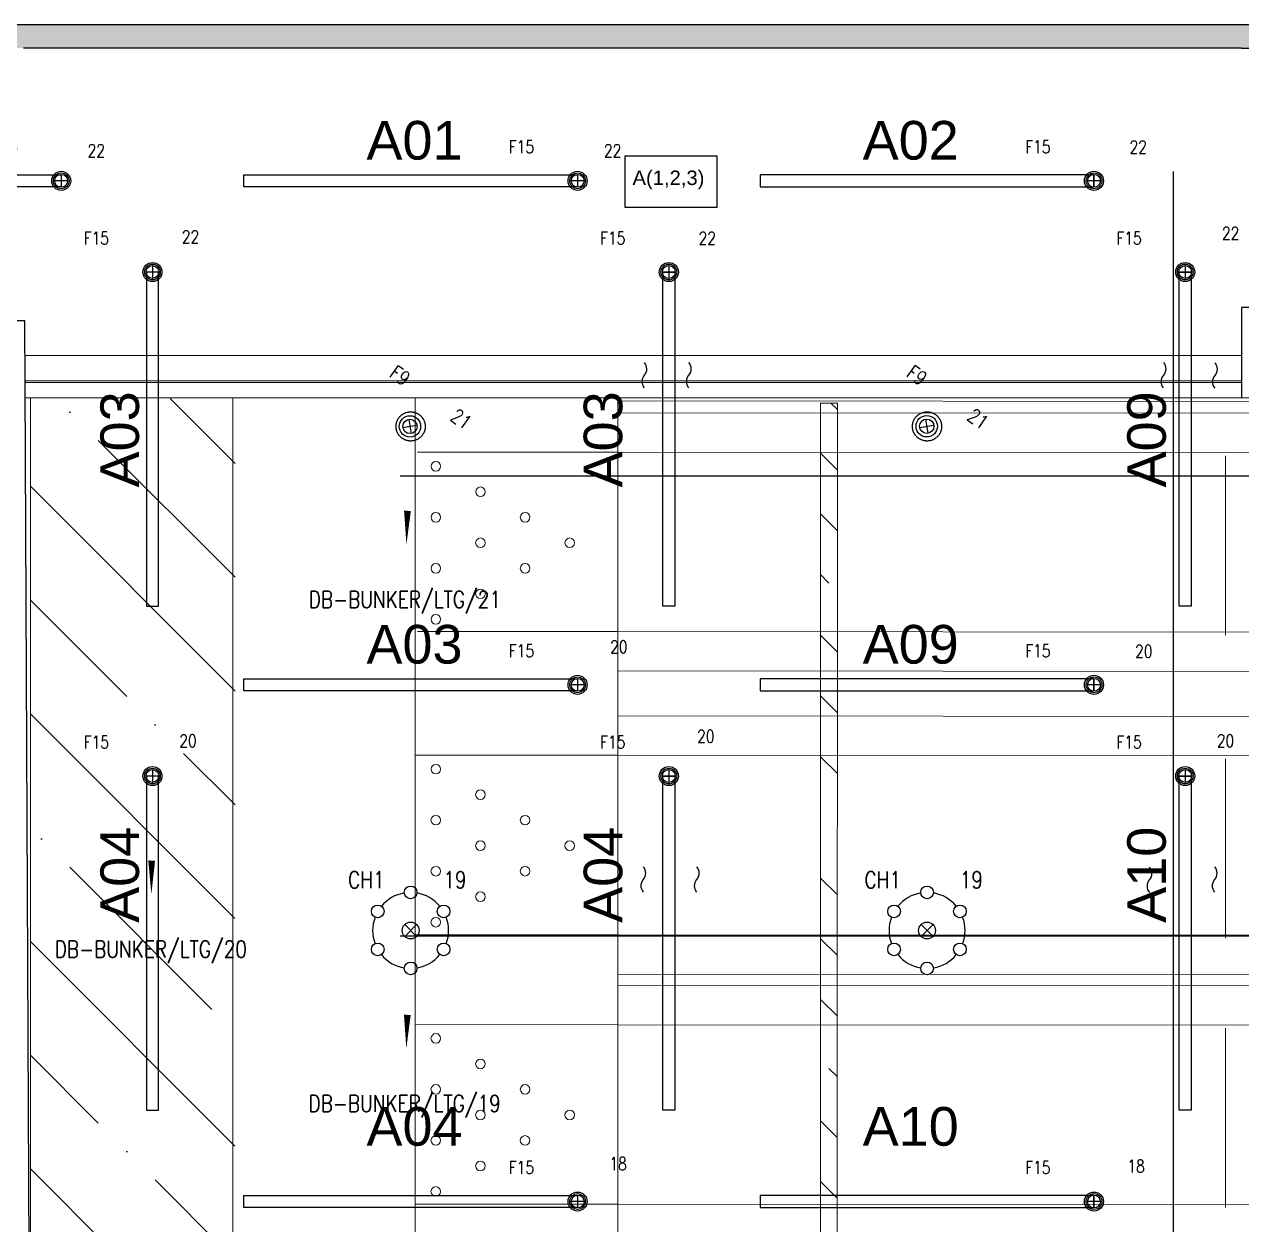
# Model space of a CAD drawing. Header units: inches. Extents: x 102655 to 148943, y 72248 to 114419.
# Drawn here: x 109966 to 117177, y 96295 to 103401 of the extents above; entities that cross this region are included whole.
import ezdxf
from ezdxf.enums import TextEntityAlignment as Align

# ---------------------------------------------------------------- set-up
doc = ezdxf.new("R2010")
doc.units = ezdxf.units.IN
doc.linetypes.add('CENTER INDS', pattern=[13.335, 8.89, -1.11125, 2.2225, -1.11125])
for name, color, linetype, lineweight in [('ceiling dim', 8, 'Continuous', 5), ('CURTAIN WALL', 8, 'Continuous', 20), ('Furnitureee', 8, 'Continuous', 5), ('walllllllll', 8, 'Continuous', 30)]:
    doc.layers.add(name, color=color, linetype=linetype, lineweight=lineweight)
for name, color, linetype in [('E-LEADER', 30, 'Continuous'), ('E-LTG', 92, 'Continuous'), ('E-TAG', 30, 'Continuous'), ('E_TAG', 30, 'Continuous'), ('WALL-GNRL', 8, 'Continuous'), ('球道', 8, 'Continuous')]:
    doc.layers.add(name, color=color, linetype=linetype)
doc.layers.add('ELECTRICAL LIGHTING CEILING', color=6, linetype='CENTER INDS', true_color=0xff00ff)
doc.styles.add('Pyzd-Romans', font='romans.shx', dxfattribs={"width": 0.8})
doc.styles.get("Standard").update_dxf_attribs({"font": 'arial.ttf'})

# ---------------------------------------------------------------- blocks, each defined once
blk = doc.blocks.new('A$Caba3f22f')
at = {"layer": '球道'}
h = blk.add_hatch(dxfattribs=at)
h.set_pattern_fill('ANSI35', color=8, scale=150, angle=89.99683)
h.set_pattern_definition([(134.9968, (33784.7, -15746.4), (-673.556, -673.482), []), (134.9968, (33784.8, -15072.9), (-673.556, -673.482), [1190.625, -238.125, 0, -238.125])])
edge = h.paths.add_edge_path()
edge.add_line((1212.4, 6899.7), (0.4, 6899.5))
edge.add_line((0.4, 6899.5), (0, 19.5))
edge.add_line((0, 19.5), (1212, 19.7))
edge.add_line((1212, 19.7), (1212.4, 6899.7))
at = {"color": 8}
for p, q in [((0, 14.6, 0), (0.4, 6904.6, 0)), ((3480.4, 6904.3, 0), (0.4, 6904.6, 0)), ((1200, 15, 0), (1200.4, 6904.5, 0)), ((2280, 14.4, 0), (2280.4, 6904.4, 0)), ((3480, 14.3, 0), (3480.4, 6904.3, 0)), ((21480.1, 6872.3, 0), (3480.4, 6886.3, 0)), ((4680, 32.3, 0), (4680.4, 6873.3, 0)), ((4680.4, 6873.3, 0), (4780.4, 6873.3, 0)), ((4780.4, 6835, 0), (4742.1, 6873.3, 0)), ((4780.4, 6873.3, 0), (4780, 32.3, 0)), ((21480.1, 6802.3, 0), (3480.4, 6816.3, 0)), ((3480.4, 6583.3, 0), (2293.4, 6583.4, 0)), ((21480.1, 6569.3, 0), (3480.4, 6583.3, 0)), ((4780.4, 6475.8, 0), (4680.4, 6575.8, 0)), ((7080.1, 6560.4, 0), (7080, 5498.4, 0)), ((7080.1, 6560.4, 0), (7080, 5498.4, 0)), ((4780.3, 6116.6, 0), (4680.4, 6216.6, 0)), ((4729.9, 5807.8, 0), (4680.3, 5857.4, 0)), ((3480.3, 5520.3, 0), (2293.3, 5520.4, 0)), ((21480, 5506.3, 0), (3480.3, 5520.3, 0)), ((4780.3, 5398.2, 0), (4680.3, 5498.2, 0)), ((21480, 5273.3, 0), (3480.3, 5287.3, 0)), ((4780.3, 5039, 0), (4680.3, 5139, 0)), ((21480, 5007.3, 0), (3480.3, 5021.3, 0)), ((3480.3, 4788.3, 0), (2280.3, 4788.4, 0)), ((21480, 4774.3, 0), (3480.3, 4788.3, 0)), ((4780.3, 4679.8, 0), (4680.3, 4779.8, 0)), ((7080, 4767.4, 0), (7079.9, 3705.4, 0)), ((7080, 4767.4, 0), (7079.9, 3705.4, 0)), ((4780.2, 3961.3, 0), (4680.2, 4061.3, 0)), ((3480.2, 3725.3, 0), (2280.2, 3725.4, 0)), ((21479.9, 3711.3, 0), (3480.2, 3725.3, 0)), ((4780.2, 3602.1, 0), (4680.2, 3702.1, 0)), ((21479.9, 3478.3, 0), (3480.2, 3492.3, 0)), ((21479.9, 3412.3, 0), (3480.2, 3426.3, 0)), ((4780.2, 3242.9, 0), (4680.2, 3342.9, 0)), ((3480.2, 3193.3, 0), (2280.2, 3193.4, 0)), ((21479.9, 3179.3, 0), (3480.2, 3193.3, 0)), ((7079.9, 3173.4, 0), (7079.8, 2111.4, 0)), ((7079.9, 3173.4, 0), (7079.8, 2111.4, 0)), ((4780.2, 2883.7, 0), (4729.7, 2934.2, 0)), ((4780.1, 2524.5, 0), (4680.2, 2624.5, 0)), ((4780.1, 2165.3, 0), (4680.1, 2265.3, 0)), ((3480.1, 2130.4, 0), (2280.1, 2130.4, 0)), ((21479.8, 2116.3, 0), (3480.1, 2130.3, 0))]:
    blk.add_line(p, q, dxfattribs=at)
for centre in [(2401.9, 6498.9, 0), (2666.4, 6347.9, 0), (2666.4, 6347.9, 0), (2401.8, 6196.9, 0), (2401.8, 6196.9, 0), (2930.8, 6196.9, 0), (2930.8, 6196.9, 0), (2666.3, 6045.9, 0), (2666.3, 6045.9, 0), (2666.3, 6045.9, 0), (3195.3, 6045.9, 0), (2401.8, 5894.9, 0), (2930.8, 5894.9, 0), (2930.8, 5894.9, 0), (2930.8, 5894.9, 0), (2666.3, 5743.9, 0), (2666.3, 5743.9, 0), (2666.3, 5743.9, 0), (2401.8, 5592.9, 0), (2401.8, 5592.9, 0), (2401.8, 4705.9, 0), (2666.3, 4554.9, 0), (2666.3, 4554.9, 0), (2401.7, 4403.9, 0), (2401.7, 4403.9, 0), (2930.7, 4403.9, 0), (2930.7, 4403.9, 0), (2666.2, 4252.9, 0), (2666.2, 4252.9, 0), (2666.2, 4252.9, 0), (3195.2, 4252.9, 0), (2401.7, 4101.9, 0), (2930.7, 4101.9, 0), (2930.7, 4101.9, 0), (2930.7, 4101.9, 0), (2666.2, 3950.9, 0), (2666.2, 3950.9, 0), (2666.2, 3950.9, 0), (2401.7, 3799.9, 0), (2401.7, 3799.9, 0), (2401.7, 3111.9, 0), (2666.2, 2960.9, 0), (2666.2, 2960.9, 0), (2401.7, 2809.9, 0), (2401.7, 2809.9, 0), (2930.7, 2809.9, 0), (2930.7, 2809.9, 0), (2666.1, 2658.9, 0), (2666.1, 2658.9, 0), (2666.1, 2658.9, 0), (3195.1, 2658.9, 0), (2401.6, 2507.9, 0), (2930.6, 2507.9, 0), (2930.6, 2507.9, 0), (2930.6, 2507.9, 0), (2666.1, 2356.9, 0), (2666.1, 2356.9, 0), (2666.1, 2356.9, 0), (2401.6, 2205.9, 0), (2401.6, 2205.9, 0)]:
    blk.add_circle(centre, 28.5, dxfattribs=at)
blk = doc.blocks.new('f')
at = {"layer": 'walllllllll', "ltscale": 0.5}
h = blk.add_hatch(color=8, dxfattribs=at)
h.dxf.hatch_style = 1
h.paths.add_polyline_path([(478774.3339, 1037631.4545), (478756.7118, 1037631.4538), (478756.7118, 1037631.1162), (478756.9618, 1037631.1162), (478756.9618, 1037631.314), (478760.4523, 1037631.314), (478763.0136, 1037631.314), (478770.2285, 1037631.314), (478774.3339, 1037631.314)])
at = {"layer": 'CURTAIN WALL', "color": 8, "linetype": 'Continuous', "lineweight": 20}
for p, q in [((478763.0225, 1037629.494, 0), (478770.2287, 1037629.4935, 0)), ((478763.0233, 1037629.3439, 0), (478770.2287, 1037629.3439, 0)), ((478763.0233, 1037629.3339, 0), (478770.2287, 1037629.3339, 0)), ((478763.024, 1037629.244, 0), (478789.3337, 1037629.2423, 0))]:
    blk.add_line(p, q, dxfattribs=at)
at = {"layer": 'WALL-GNRL', "color": 8}
blk.add_line((478756.7118, 1037631.4538), (478774.3339, 1037631.4545), dxfattribs=at)
at = {"layer": 'WALL-GNRL', "color": 8, "ltscale": 0.5}
blk.add_line((478770.2285, 1037631.314), (478763.0136, 1037631.314), dxfattribs=at)
at = {"layer": 'WALL-GNRL', "color": 8, "extrusion": (-2.32265e-18, -9.70452e-08, 1)}
for p, q in [((478770.2285, 1037631.314), (478774.3339, 1037631.314)), ((478763.1112, 1037609.012), (478763.0237, 1037629.3131))]:
    blk.add_line(p, q, dxfattribs=at)
at = {"layer": 'WALL-GNRL', "color": 8}
for points in [[(478770.6686, 1037629.244, 0), (478770.6686, 1037629.7791, 0), (478770.2286, 1037629.7791, 0), (478770.2287, 1037629.244, 0)], [(478763.0237, 1037629.3131, 0), (478763.0217, 1037629.7001, 0), (478762.5817, 1037629.7001, 0), (478762.5837, 1037629.244, 0)]]:
    blk.add_polyline3d(points, dxfattribs=at)
at = {"layer": 'Furnitureee', "color": 8, "ltscale": 0.5, "xscale": 0.001000000000009727, "yscale": 0.001000000000009727, "zscale": 0.001000000000009727}
blk.add_blockref('A$Caba3f22f', (478763.0536, 1037622.3394), dxfattribs=at)
blk = doc.blocks.new('E-L-FSPOT2')
at = {"color": 254, "lineweight": 0}
for points in [[(0, -75), (0, -75), (0, -75), (0, -75), (0, -75), (0, -75), (0, -75), (0, -75), (0, -75), (0, -75), (0, -75), (0, -75)], [(0, -75), (0, -75)], [(0, -75), (0, -75)], [(0, -75), (0, -75)], [(0, -75), (0, -75)], [(0, -75), (0, -75)], [(0, -75), (0, -75)], [(0, -75), (0, -75)], [(0, -75), (0, -75)], [(0, -75), (0, -75)], [(0, -75), (0, -75)], [(0, -75), (0, -75)], [(0, -75), (0, -75)], [(0, -75), (0, -75), (0, -75)], [(0, -75), (0, -75)], [(0, -75), (0, -75)], [(0, -75), (0, -75)], [(0, -75), (0, -75), (0, -75), (0, -75), (0, -75), (0, -75), (0, -75), (0, -75), (0, -75), (0, -75)], [(0, -75), (0, -75)]]:
    blk.add_lwpolyline(points, dxfattribs=at)
blk.add_circle((0, 0), 75)
at = {"layer": 'E-TAG'}
for points in [[(-35.4, -35.4), (35.4, 35.4)], [(-35.4, 35.4), (35.4, -35.4)]]:
    blk.add_lwpolyline(points, dxfattribs=at)
blk.add_circle((0, 0), 50, dxfattribs=at)
at = {"layer": 'E-TAG', "style": 'Pyzd-Romans', "width": 0.8, "flags": 1}
for tag, p in [('BPANEL', (262.5, 925)), ('SWITCH', (-262.5, 700)), ('LOADVA', (262.5, 700)), ('BTYPE', (-262.5, 475)), ('PANEL', (262.5, 475)), ('HEIGHT', (-246.5, -477.6)), ('DSCR', (-246.5, -702.6)), ('ROOM', (278.5, -702.6))]:
    blk.add_attdef(tag, text='', height=100, dxfattribs=at).set_placement(p, align=Align.MIDDLE_CENTER)
at = {"layer": 'E-TAG', "style": 'Pyzd-Romans', "width": 0.8}
for tag, p in [('TYPE', (-262.5, 250)), ('NO.', (262.5, 250)), ('W.P', (-246.5, -252.6)), ('A,B,C', (278.5, -252.6)), ('CBT', (278.5, -477.6))]:
    blk.add_attdef(tag, text='', height=100, dxfattribs=at).set_placement(p, align=Align.MIDDLE_CENTER)
blk = doc.blocks.new('f15')
at = {"layer": 'E-LEADER'}
for points in [[(19, 0), (-19, 0)], [(0, 19), (0, -19)]]:
    blk.add_lwpolyline(points, dxfattribs=at)
blk.add_circle((0, 0), 23.3, dxfattribs=at)
at = {"layer": 'E-LTG'}
for radius in [28.2, 19]:
    blk.add_circle((0, 0), radius, dxfattribs=at)
at = {"layer": 'E_TAG', "style": 'Pyzd-Romans', "width": 0.8, "flags": 1}
for tag, p in [('BPANEL', (262.5, 1125)), ('SWITCH', (-262.5, 900)), ('LOADVA', (262.5, 900)), ('BTYPE', (-262.5, 675)), ('PANEL', (262.5, 675)), ('HEIGHT', (-262.5, -675)), ('DSCR', (-262.5, -900)), ('ROOM', (262.5, -900))]:
    blk.add_attdef(tag, text='', height=100, dxfattribs=at).set_placement(p, align=Align.MIDDLE_CENTER)
at = {"layer": 'E_TAG', "style": 'Pyzd-Romans', "width": 0.8}
for tag, p in [('TYPE', (-262.5, 450)), ('NO.', (262.5, 450)), ('W.P', (-262.5, -450)), ('A,B,C', (262.5, -450)), ('CBT', (262.5, -675))]:
    blk.add_attdef(tag, text='', height=100, dxfattribs=at).set_placement(p, align=Align.MIDDLE_CENTER)
blk = doc.blocks.new('E-Ct-No')
at = {"color": 5}
blk.add_lwpolyline([(700, 0, 0, 40, 0), (500, 0, 0, 0, -0.000017), (0, 0, 0, 0, -0.352972)], format="xyseb", dxfattribs=at)
at = {"layer": 'E-TAG', "style": 'Pyzd-Romans', "width": 0.8}
blk.add_attdef('PNL\\NO', text='', height=100, dxfattribs=at).set_placement((1025, 0), align=Align.MIDDLE_CENTER)
blk = doc.blocks.new('*U61')
at = {"color": 0}
for points in [[(0, 75, -0.36397), (0, 0), (0, 0), (0, 0), (0, 0, 0.36397), (0, -75)], [(385.7, 75, -0.36397), (385.7, 0), (385.7, 0), (385.7, 0), (385.7, 0, 0.36397), (385.7, -75)]]:
    blk.add_lwpolyline(points, format="xyb", dxfattribs=at)
blk = doc.blocks.new('*U62')
at = {"color": 0}
for points in [[(0, 75, -0.36397), (0, 0), (0, 0), (0, 0), (0, 0, 0.36397), (0, -75)], [(316.3, 75, -0.36397), (316.3, 0), (316.3, 0), (316.3, 0), (316.3, 0, 0.36397), (316.3, -75)]]:
    blk.add_lwpolyline(points, format="xyb", dxfattribs=at)
blk = doc.blocks.new('*U63')
at = {"color": 0}
for points in [[(0, 75, -0.36397), (0, 0), (0, 0), (0, 0), (0, 0, 0.36397), (0, -75)], [(263.2, 75, -0.36397), (263.2, 0), (263.2, 0), (263.2, 0), (263.2, 0, 0.36397), (263.2, -75)]]:
    blk.add_lwpolyline(points, format="xyb", dxfattribs=at)
blk = doc.blocks.new('*U64')
at = {"color": 0}
for points in [[(0, 75, -0.36397), (0, 0), (0, 0), (0, 0), (0, 0, 0.36397), (0, -75)], [(304.4, 75, -0.36397), (304.4, 0), (304.4, 0), (304.4, 0), (304.4, 0, 0.36397), (304.4, -75)]]:
    blk.add_lwpolyline(points, format="xyb", dxfattribs=at)
blk = doc.blocks.new('E-E.O_CEILING_CH2')
at = {"color": 254, "lineweight": 0}
for points in [[(0, -187.5), (0, -187.5), (0, -187.5), (0, -187.5), (0, -187.5), (0, -187.5), (0, -187.5), (0, -187.5), (0, -187.5), (0, -187.5), (0, -187.5), (0, -187.5)], [(0, -187.5), (0, -187.5)], [(0, -187.5), (0, -187.5)], [(0, -187.5), (0, -187.5)], [(0, -187.5), (0, -187.5)], [(0, -187.5), (0, -187.5)], [(0, -187.5), (0, -187.5)], [(0, -187.5), (0, -187.5)], [(0, -187.5), (0, -187.5)], [(0, -187.5), (0, -187.5)], [(0, -187.5), (0, -187.5)], [(0, -187.5), (0, -187.5)], [(0, -187.5), (0, -187.5)], [(0, -187.5), (0, -187.5), (0, -187.5)], [(0, -187.5), (0, -187.5)], [(0, -187.5), (0, -187.5)], [(0, -187.5), (0, -187.5)], [(0, -187.5), (0, -187.5), (0, -187.5), (0, -187.5), (0, -187.5), (0, -187.5), (0, -187.5), (0, -187.5), (0, -187.5), (0, -187.5)], [(0, -187.5), (0, -187.5)]]:
    blk.add_lwpolyline(points, dxfattribs=at)
for centre in [(0, 225), (-194.9, 112.5), (194.9, 112.5), (-194.9, -112.5), (194.9, -112.5), (0, -225)]:
    blk.add_circle(centre, 37.5)
for start, end in [(99.56038, 140.43962), (39.56038, 80.43962), (159.56038, 200.43962), (339.56038, 20.43962), (219.56038, 260.43962), (279.56038, 320.43962)]:
    blk.add_arc((0, 0), 225, start, end)
at = {"layer": 'E-TAG'}
for points in [[(-35.4, -35.4), (35.4, 35.4)], [(-35.4, 35.4), (35.4, -35.4)]]:
    blk.add_lwpolyline(points, dxfattribs=at)
blk.add_circle((0, 0), 50, dxfattribs=at)
at = {"layer": 'E-TAG', "style": 'Pyzd-Romans', "width": 0.8, "flags": 1}
for tag, p in [('BPANEL', (262.5, 1012.5)), ('SWITCH', (-262.5, 787.5)), ('LOADVA', (262.5, 787.5)), ('BTYPE', (-262.5, 562.5)), ('PANEL', (262.5, 562.5)), ('HEIGHT', (-262.5, -562.5)), ('DSCR', (-262.5, -787.5)), ('ROOM', (262.5, -787.5))]:
    blk.add_attdef(tag, text='', height=100, dxfattribs=at).set_placement(p, align=Align.MIDDLE_CENTER)
at = {"layer": 'E-TAG', "style": 'Pyzd-Romans', "width": 0.8}
for tag, p in [('TYPE', (-262.5, 337.5)), ('NO.', (262.5, 337.5)), ('W.P', (-262.5, -337.5)), ('A,B,C', (262.5, -337.5)), ('CBT', (262.5, -562.5))]:
    blk.add_attdef(tag, text='', height=100, dxfattribs=at).set_placement(p, align=Align.MIDDLE_CENTER)

msp = doc.modelspace()

# ---------------------------------------------------------------- linework, layer by layer
for p, q in [((116774.27706, 78009.1388), (116774.27706, 102529.80449)), ((112193.03264, 100726.98351), (137716.23411, 100726.98351)), ((112193.03264, 98004.38823), (137839.13289, 98004.38823))]:
    msp.add_line(p, q)
at = {"color": 2, "true_color": 0xf1eb1f}
msp.add_lwpolyline([(113524.80364, 102621.82256), (114068.54375, 102621.82256), (114068.54375, 102315.47504), (113524.80364, 102315.47504)], close=True, dxfattribs=at)
at = {"layer": 'ELECTRICAL LIGHTING CEILING', "color": 6}
for points in [[(110184.79016, 102438.32919), (108207.0555, 102438.33084), (108207.05556, 102510.32708), (110184.79022, 102510.32543)], [(113243.54624, 102438.32919), (111265.81158, 102438.33084), (111265.81164, 102510.32708), (113243.5463, 102510.32543)], [(114324.56766, 102438.32829), (116302.30233, 102438.32664), (116302.30239, 102510.32288), (114324.56772, 102510.32453)], [(110761.29857, 101934.35756), (110689.30233, 101934.35762), (110689.30068, 99955.54519), (110761.29692, 99955.54513)], [(113748.05841, 101934.35507), (113820.05465, 101934.35501), (113820.053, 99955.54257), (113748.05676, 99955.54263)], [(116806.81449, 101934.35251), (116878.81074, 101934.35245), (116878.80909, 99955.54002), (116806.81284, 99955.54008)], [(113243.56055, 99454.50576), (111265.82588, 99454.50741), (111265.82594, 99526.50365), (113243.56061, 99526.502)], [(114324.58197, 99454.50485), (116302.31663, 99454.5032), (116302.31669, 99526.49945), (114324.58203, 99526.5011)], [(110761.31288, 98950.53412), (110689.31663, 98950.53418), (110689.31498, 96971.72175), (110761.31122, 96971.72169)], [(113748.07271, 98950.53163), (113820.06896, 98950.53157), (113820.06731, 96971.71914), (113748.07106, 96971.7192)], [(116806.8288, 98950.52908), (116878.82504, 98950.52902), (116878.82339, 96971.71659), (116806.82715, 96971.71665)], [(113243.55799, 96395.74967), (111265.82333, 96395.75132), (111265.82339, 96467.74757), (113243.55805, 96467.74592)], [(114324.57941, 96395.74877), (116302.31408, 96395.74712), (116302.31414, 96467.74337), (114324.57947, 96467.74502)]]:
    msp.add_lwpolyline(points, close=True, dxfattribs=at)
at = {"layer": 'ELECTRICAL LIGHTING CEILING'}
for centre in [(112254.68032, 101020.3359), (115313.4364, 101020.33335)]:
    msp.add_circle(centre, 86.39549, dxfattribs=at)

# ---------------------------------------------------------------- block references
ref = msp.add_blockref('f15', (110184.79019, 102474.32731), dxfattribs=dict(xscale=2, yscale=2, zscale=2))
ref.add_attrib('TYPE', 'F15', dxfattribs={"layer": 'E_TAG', "height": 75, "style": 'Pyzd-Romans', "width": 0.8}).set_placement((109852.50337, 102675.75788), align=Align.MIDDLE_CENTER)
ref.add_attrib('NO.', '22', dxfattribs={"layer": 'E_TAG', "height": 75, "style": 'Pyzd-Romans', "width": 0.8}).set_placement((110392.63771, 102652.68335), align=Align.MIDDLE_CENTER)
ref = msp.add_blockref('f15', (113243.54627, 102474.32731), dxfattribs=dict(xscale=2, yscale=2, zscale=2))
ref.add_attrib('TYPE', 'F15', dxfattribs={"layer": 'E_TAG', "height": 75, "style": 'Pyzd-Romans', "width": 0.8}).set_placement((112911.25945, 102675.75788), align=Align.MIDDLE_CENTER)
ref.add_attrib('NO.', '22', dxfattribs={"layer": 'E_TAG', "height": 75, "style": 'Pyzd-Romans', "width": 0.8}).set_placement((113451.39379, 102652.68335), align=Align.MIDDLE_CENTER)
ref = msp.add_blockref('f15', (116302.30236, 102474.32476), dxfattribs=dict(xscale=2, yscale=2, zscale=2))
ref.add_attrib('TYPE', 'F15', dxfattribs={"layer": 'E_TAG', "height": 75, "style": 'Pyzd-Romans', "width": 0.8}).set_placement((115970.01553, 102675.75533), align=Align.MIDDLE_CENTER)
ref.add_attrib('NO.', '22', dxfattribs={"layer": 'E_TAG', "height": 75, "style": 'Pyzd-Romans', "width": 0.8}).set_placement((116564.61471, 102674.32125), align=Align.MIDDLE_CENTER)
ref = msp.add_blockref('f15', (110725.30045, 101934.35759), dxfattribs=dict(xscale=2, yscale=2, zscale=2))
ref.add_attrib('TYPE', 'F15', dxfattribs={"layer": 'E_TAG', "height": 75, "style": 'Pyzd-Romans', "width": 0.8}).set_placement((110393.01363, 102135.78815), align=Align.MIDDLE_CENTER)
ref.add_attrib('NO.', '22', dxfattribs={"layer": 'E_TAG', "height": 75, "style": 'Pyzd-Romans', "width": 0.8}).set_placement((110950.83291, 102142.7271), align=Align.MIDDLE_CENTER)
ref = msp.add_blockref('f15', (116842.81261, 101934.35248), dxfattribs=dict(xscale=2, yscale=2, zscale=2))
ref.add_attrib('TYPE', 'F15', dxfattribs={"layer": 'E_TAG', "height": 75, "style": 'Pyzd-Romans', "width": 0.8}).set_placement((116510.52579, 102135.78305), align=Align.MIDDLE_CENTER)
ref.add_attrib('NO.', '22', dxfattribs={"layer": 'E_TAG', "height": 75, "style": 'Pyzd-Romans', "width": 0.8}).set_placement((117111.99063, 102163.5271), align=Align.MIDDLE_CENTER)
ref = msp.add_blockref('f15', (113784.05653, 101934.35504), dxfattribs=dict(xscale=2, yscale=2, zscale=2))
ref.add_attrib('TYPE', 'F15', dxfattribs={"layer": 'E_TAG', "height": 75, "style": 'Pyzd-Romans', "width": 0.8}).set_placement((113451.76971, 102135.7856), align=Align.MIDDLE_CENTER)
ref.add_attrib('NO.', '22', dxfattribs={"layer": 'E_TAG', "height": 75, "style": 'Pyzd-Romans', "width": 0.8}).set_placement((114011.67103, 102134.07247), align=Align.MIDDLE_CENTER)
ref = msp.add_blockref('f15', (113243.56061, 99490.50388), dxfattribs=dict(xscale=2, yscale=2, zscale=2))
ref.add_attrib('TYPE', 'F15', dxfattribs={"layer": 'E_TAG', "height": 75, "style": 'Pyzd-Romans', "width": 0.8}).set_placement((112911.27379, 99691.93444), align=Align.MIDDLE_CENTER)
ref.add_attrib('NO.', '20', dxfattribs={"layer": 'E_TAG', "height": 75, "style": 'Pyzd-Romans', "width": 0.8}).set_placement((113487.97873, 99715.13749), align=Align.MIDDLE_CENTER)
ref = msp.add_blockref('f15', (116302.31666, 99490.50133), dxfattribs=dict(xscale=2, yscale=2, zscale=2))
ref.add_attrib('TYPE', 'F15', dxfattribs={"layer": 'E_TAG', "height": 75, "style": 'Pyzd-Romans', "width": 0.8}).set_placement((115970.02984, 99691.93189), align=Align.MIDDLE_CENTER)
ref.add_attrib('NO.', '20', dxfattribs={"layer": 'E_TAG', "height": 75, "style": 'Pyzd-Romans', "width": 0.8}).set_placement((116597.41473, 99689.18817), align=Align.MIDDLE_CENTER)
ref = msp.add_blockref('f15', (113784.07084, 98950.5316), dxfattribs=dict(xscale=2, yscale=2, zscale=2))
ref.add_attrib('TYPE', 'F15', dxfattribs={"layer": 'E_TAG', "height": 75, "style": 'Pyzd-Romans', "width": 0.8}).set_placement((113451.78401, 99151.96217), align=Align.MIDDLE_CENTER)
ref.add_attrib('NO.', '20', dxfattribs={"layer": 'E_TAG', "height": 75, "style": 'Pyzd-Romans', "width": 0.8}).set_placement((114002.91247, 99186.0982), align=Align.MIDDLE_CENTER)
ref = msp.add_blockref('f15', (110725.31475, 98950.53415), dxfattribs=dict(xscale=2, yscale=2, zscale=2))
ref.add_attrib('TYPE', 'F15', dxfattribs={"layer": 'E_TAG', "height": 75, "style": 'Pyzd-Romans', "width": 0.8}).set_placement((110393.02793, 99151.96472), align=Align.MIDDLE_CENTER)
ref.add_attrib('NO.', '20', dxfattribs={"layer": 'E_TAG', "height": 75, "style": 'Pyzd-Romans', "width": 0.8}).set_placement((110935.89063, 99158.83065), align=Align.MIDDLE_CENTER)
ref = msp.add_blockref('f15', (116842.82692, 98950.52905), dxfattribs=dict(xscale=2, yscale=2, zscale=2))
ref.add_attrib('TYPE', 'F15', dxfattribs={"layer": 'E_TAG', "height": 75, "style": 'Pyzd-Romans', "width": 0.8}).set_placement((116510.5401, 99151.95962), align=Align.MIDDLE_CENTER)
ref.add_attrib('NO.', '20', dxfattribs={"layer": 'E_TAG', "height": 75, "style": 'Pyzd-Romans', "width": 0.8}).set_placement((117081.69012, 99159.36336), align=Align.MIDDLE_CENTER)
ref = msp.add_blockref('f15', (113243.55802, 96431.7478), dxfattribs=dict(xscale=2, yscale=2, zscale=2))
ref.add_attrib('TYPE', 'F15', dxfattribs={"layer": 'E_TAG', "height": 75, "style": 'Pyzd-Romans', "width": 0.8}).set_placement((112911.2712, 96633.17836), align=Align.MIDDLE_CENTER)
ref.add_attrib('NO.', '18', dxfattribs={"layer": 'E_TAG', "height": 75, "style": 'Pyzd-Romans', "width": 0.8}).set_placement((113483.72873, 96655.93641), align=Align.MIDDLE_CENTER)
ref = msp.add_blockref('f15', (116302.31411, 96431.74524), dxfattribs=dict(xscale=2, yscale=2, zscale=2))
ref.add_attrib('TYPE', 'F15', dxfattribs={"layer": 'E_TAG', "height": 75, "style": 'Pyzd-Romans', "width": 0.8}).set_placement((115970.02729, 96633.17581), align=Align.MIDDLE_CENTER)
ref.add_attrib('NO.', '18', dxfattribs={"layer": 'E_TAG', "height": 75, "style": 'Pyzd-Romans', "width": 0.8}).set_placement((116551.65247, 96641.57718), align=Align.MIDDLE_CENTER)
at = {"layer": 'ceiling dim', "xscale": 1000, "yscale": 1000, "zscale": 1000}
msp.add_blockref('f', (-478653051.58299, -1037528053.90511), dxfattribs=at)
at = {"layer": 'E-LTG', "xscale": 0.8476918827478218, "yscale": 0.8476918827478218, "zscale": 0.8476918827478218, "rotation": 324.5660952900275}
for p in [(112250.44438, 101020.45834), (115311.78313, 101021.49261)]:
    msp.add_blockref('E-L-FSPOT2', p, dxfattribs=at).add_auto_attribs({'TYPE': 'F9', 'NO.': '21'})
at = {"layer": 'E-LTG'}
for name, p, rotation in [('*U63', (113903.23113, 101323.61811), 180.1528564545652), ('*U64', (116713.36826, 101323.61531), 359.6447638778229), ('*U62', (113949.98389, 98338.10812), 179.8645531764845), ('*U61', (117017.88717, 98337.90606), 180.2277650019562)]:
    msp.add_blockref(name, p, dxfattribs=dict(at, rotation=rotation))
ref = msp.add_blockref('E-Ct-No', (112250.44438, 101020.45834), dxfattribs=dict(at, rotation=268.3108265626199))
ref.add_attrib('PNL\\NO', 'DB-BUNKER/LTG/21', dxfattribs={"layer": 'E-TAG', "height": 100, "style": 'Pyzd-Romans', "width": 0.8}).set_placement((112220.23008, 99995.90375), align=Align.MIDDLE_CENTER)
ref = msp.add_blockref('E-Ct-No', (110725.31475, 98950.53415), dxfattribs=dict(at, rotation=269.4659483168653))
ref.add_attrib('PNL\\NO', 'DB-BUNKER/LTG/20', dxfattribs={"layer": 'E-TAG', "height": 100, "style": 'Pyzd-Romans', "width": 0.8}).set_placement((110715.76091, 97925.57868), align=Align.MIDDLE_CENTER)
ref = msp.add_blockref('E-E.O_CEILING_CH2', (112254.69462, 98036.51247), dxfattribs=at)
ref.add_attrib('TYPE', 'CH1', dxfattribs={"layer": 'E-TAG', "height": 100, "style": 'Pyzd-Romans', "width": 0.8}).set_placement((111992.19463, 98336.51247), align=Align.MIDDLE_CENTER)
ref.add_attrib('NO.', '19', dxfattribs={"layer": 'E-TAG', "height": 100, "style": 'Pyzd-Romans', "width": 0.8}).set_placement((112517.19463, 98336.51247), align=Align.MIDDLE_CENTER)
ref = msp.add_blockref('E-E.O_CEILING_CH2', (115313.45071, 98036.50992), dxfattribs=at)
ref.add_attrib('TYPE', 'CH1', dxfattribs={"layer": 'E-TAG', "height": 100, "style": 'Pyzd-Romans', "width": 0.8}).set_placement((115050.95071, 98336.50992), align=Align.MIDDLE_CENTER)
ref.add_attrib('NO.', '19', dxfattribs={"layer": 'E-TAG', "height": 100, "style": 'Pyzd-Romans', "width": 0.8}).set_placement((115575.95071, 98336.50992), align=Align.MIDDLE_CENTER)
ref = msp.add_blockref('E-Ct-No', (112250.45869, 98036.6349), dxfattribs=dict(at, rotation=268.2418678493333))
ref.add_attrib('PNL\\NO', 'DB-BUNKER/LTG/19', dxfattribs={"layer": 'E-TAG', "height": 100, "style": 'Pyzd-Romans', "oblique": 360, "width": 0.8}).set_placement((112219.0113, 97012.11742), align=Align.MIDDLE_CENTER)

# ---------------------------------------------------------------- texts
for s, p in [('A01', (111992.9669, 102599.91824)), ('A02', (114932.33761, 102599.91824)), ('A03', (111992.9669, 99616.34074)), ('A09', (114932.33761, 99616.34074)), ('A04', (111992.9669, 96762.2067)), ('A10', (114932.33761, 96762.2067))]:
    msp.add_text(s, height=228.893641).set_placement(p)
at = {"color": 2, "true_color": 0xf1eb1f}
msp.add_text('A(1,2,3)', height=85.687564, dxfattribs=at).set_placement((113569.01929, 102449.55634))
for s, p in [('A03', (110645.78673, 100659.19757)), ('A03', (113508.50966, 100659.19757)), ('A09', (116728.12354, 100659.19757)), ('A04', (110645.78673, 98081.62144)), ('A04', (113508.50966, 98081.62144)), ('A10', (116728.12354, 98081.62144))]:
    msp.add_text(s, height=228.893641, rotation=90).set_placement(p)

doc.saveas('drawing.dxf')
